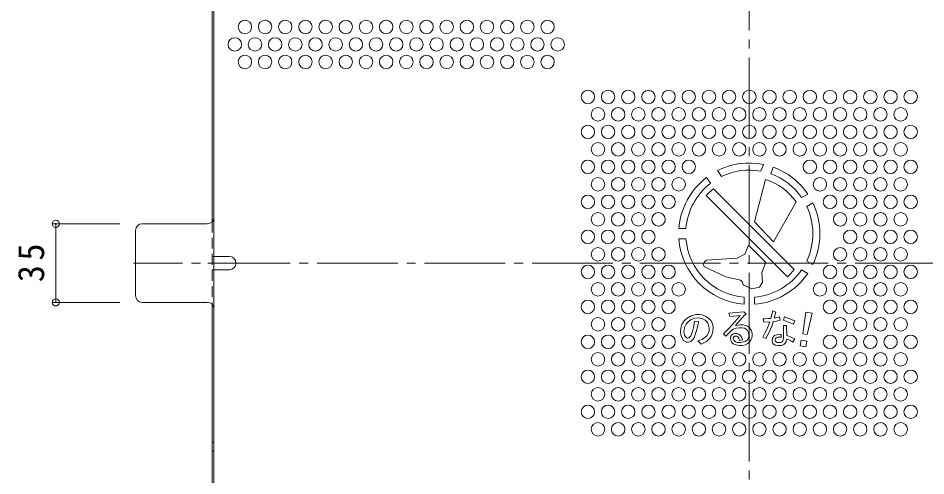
# Model space of a CAD drawing. Units: millimetres at full size, sheet at 1:4; details may follow other scales. Extents: x -912 to 1076, y -781 to 765.
# Drawn here: x 108.4 to 513.3, y 248.4 to 452.3 of the extents above; entities that cross this region are included whole.
import ezdxf

# ---------------------------------------------------------------- set-up
doc = ezdxf.new("R2010")
doc.units = ezdxf.units.MM
doc.header["$LTSCALE"] = 4
doc.header["$PDMODE"] = 32
doc.header["$PDSIZE"] = 3.2
for name, pattern in [('CHAIN1', [8, 5, -1, 1, -1]), ('CHAIN2', [12, 9, -1, 1, -1]), ('DASHED1', [1.8, 1.2, -0.6])]:
    doc.linetypes.add(name, pattern=pattern)
for name, color, linetype, lineweight in [('A-4_その他', 7, 'Continuous', 9), ('A-6_寸法', 2, 'Continuous', 9), ('A-7_ハッチ', 2, 'Continuous', 9), ('A-8_記号', 2, 'Continuous', 9), ('A-C_SENKIRI', 3, 'Continuous', 9)]:
    doc.layers.add(name, color=color, linetype=linetype, lineweight=lineweight)
doc.styles.add('ＭＳ ゴシック', font='')
doc.styles.get('ＭＳ ゴシック').set_extended_font_data('MS Gothic')

msp = doc.modelspace()

# ---------------------------------------------------------------- linework, layer by layer
at = {"layer": 'A-4_その他'}
for p, q in [((123.719, 360.663), (153.79, 360.663)), ((125.219, 360.663), (125.219, 325.662)), ((123.719, 325.662), (153.79, 325.662))]:
    msp.add_line(p, q, dxfattribs=at)
for p in [(125.219, 360.663), (125.219, 325.662)]:
    msp.add_point(p, dxfattribs=at)
at = {"layer": 'A-6_寸法'}
for centre in [(209.593, 448.384), (218.593, 448.384), (227.593, 448.384), (236.593, 448.384), (245.593, 448.384), (254.593, 448.384), (263.593, 448.384), (272.593, 448.384), (281.593, 448.384), (290.593, 448.384), (299.593, 448.384), (308.593, 448.384), (317.593, 448.384), (326.593, 448.384), (335.593, 448.384), (344.593, 448.384), (205.093, 440.59), (214.093, 440.59), (223.093, 440.59), (232.093, 440.59), (241.093, 440.59), (250.093, 440.59), (259.093, 440.59), (268.093, 440.59), (277.093, 440.59), (286.093, 440.59), (295.093, 440.59), (304.093, 440.59), (313.093, 440.59), (322.093, 440.59), (331.093, 440.59), (340.093, 440.59), (349.093, 440.59), (209.593, 432.796), (218.593, 432.796), (227.593, 432.796), (236.593, 432.796), (245.593, 432.796), (254.593, 432.796), (263.593, 432.796), (272.593, 432.796), (281.593, 432.796), (290.593, 432.796), (299.593, 432.796), (308.593, 432.796), (317.593, 432.796), (326.593, 432.796), (335.593, 432.796), (344.593, 432.796), (362.593, 417.207), (371.593, 417.207), (380.593, 417.207), (389.593, 417.207), (398.593, 417.207), (407.593, 417.207), (416.593, 417.207), (425.593, 417.207), (434.593, 417.207), (443.593, 417.207), (452.593, 417.207), (461.593, 417.207), (470.593, 417.207), (479.593, 417.207), (488.593, 417.207), (497.593, 417.207), (506.593, 417.207), (367.093, 409.413), (376.093, 409.413), (385.093, 409.413), (394.093, 409.413), (403.093, 409.413), (412.093, 409.413), (421.093, 409.413), (430.093, 409.413), (439.093, 409.413), (448.093, 409.413), (457.093, 409.413), (466.093, 409.413), (475.093, 409.413), (484.093, 409.413), (493.093, 409.413), (502.093, 409.413), (362.593, 401.619), (371.593, 401.619), (380.593, 401.619), (389.593, 401.619), (398.593, 401.619), (407.593, 401.619), (416.593, 401.619), (425.593, 401.619), (434.593, 401.619), (443.593, 401.619), (452.593, 401.619), (461.593, 401.619), (470.593, 401.619), (479.593, 401.619), (488.593, 401.619), (497.593, 401.619), (506.593, 401.619), (367.093, 393.825), (376.093, 393.825), (385.093, 393.825), (394.093, 393.825), (403.093, 393.825), (412.093, 393.825), (421.093, 393.825), (430.093, 393.825), (439.093, 393.825), (448.093, 393.825), (457.093, 393.825), (466.093, 393.825), (475.093, 393.825), (484.093, 393.825), (493.093, 393.825), (502.093, 393.825), (362.593, 386.03), (371.593, 386.03), (380.593, 386.03), (389.593, 386.03), (398.593, 386.03), (407.593, 386.03), (461.593, 386.03), (470.593, 386.03), (479.593, 386.03), (488.593, 386.03), (497.593, 386.03), (506.593, 386.03), (367.093, 378.236), (376.093, 378.236), (385.093, 378.236), (394.093, 378.236), (403.093, 378.236), (466.093, 378.236), (475.093, 378.236), (484.093, 378.236), (493.093, 378.236), (502.093, 378.236), (362.593, 370.442), (371.593, 370.442), (380.593, 370.442), (389.593, 370.442), (398.593, 370.442), (470.593, 370.442), (479.593, 370.442), (488.593, 370.442), (497.593, 370.442), (506.593, 370.442), (367.093, 362.648), (376.093, 362.648), (385.093, 362.648), (394.093, 362.648), (475.093, 362.648), (484.093, 362.648), (493.093, 362.648), (502.093, 362.648), (362.593, 354.853), (371.593, 354.853), (380.593, 354.853), (389.593, 354.853), (479.593, 354.853), (488.593, 354.853), (497.593, 354.853), (506.593, 354.853), (367.093, 347.059), (376.093, 347.059), (385.093, 347.059), (394.093, 347.059), (475.093, 347.059), (484.093, 347.059), (493.093, 347.059), (502.093, 347.059), (362.593, 339.265), (371.593, 339.265), (380.593, 339.265), (389.593, 339.265), (398.593, 339.265), (470.593, 339.265), (479.593, 339.265), (488.593, 339.265), (497.593, 339.265), (506.593, 339.265), (367.093, 331.471), (376.093, 331.471), (385.093, 331.471), (394.093, 331.471), (403.093, 331.471), (466.093, 331.471), (475.093, 331.471), (484.093, 331.471), (493.093, 331.471), (502.093, 331.471), (362.593, 323.677), (371.593, 323.677), (380.593, 323.677), (389.593, 323.677), (398.593, 323.677), (470.593, 323.677), (479.593, 323.677), (488.593, 323.677), (497.593, 323.677), (506.593, 323.677), (367.093, 315.882), (376.093, 315.882), (385.093, 315.882), (394.093, 315.882), (475.093, 315.882), (484.093, 315.882), (493.093, 315.882), (502.093, 315.882), (362.593, 308.088), (371.593, 308.088), (380.593, 308.088), (389.593, 308.088), (398.593, 308.088), (470.593, 308.088), (479.593, 308.088), (488.593, 308.088), (497.593, 308.088), (506.593, 308.088), (367.093, 300.294), (376.093, 300.294), (385.093, 300.294), (394.093, 300.294), (403.093, 300.294), (412.093, 300.294), (421.093, 300.294), (430.093, 300.294), (439.093, 300.294), (448.093, 300.294), (457.093, 300.294), (466.093, 300.294), (475.093, 300.294), (484.093, 300.294), (493.093, 300.294), (502.093, 300.294), (362.593, 292.5), (371.593, 292.5), (380.593, 292.5), (389.593, 292.5), (398.593, 292.5), (407.593, 292.5), (416.593, 292.5), (425.593, 292.5), (434.593, 292.5), (443.593, 292.5), (452.593, 292.5), (461.593, 292.5), (470.593, 292.5), (479.593, 292.5), (488.593, 292.5), (497.593, 292.5), (506.593, 292.5), (367.093, 284.705), (376.093, 284.705), (385.093, 284.705), (394.093, 284.705), (403.093, 284.705), (412.093, 284.705), (421.093, 284.705), (430.093, 284.705), (439.093, 284.705), (448.093, 284.705), (457.093, 284.705), (466.093, 284.705), (475.093, 284.705), (484.093, 284.705), (493.093, 284.705), (502.093, 284.705), (362.593, 276.911), (371.593, 276.911), (380.593, 276.911), (389.593, 276.911), (398.593, 276.911), (407.593, 276.911), (416.593, 276.911), (425.593, 276.911), (434.593, 276.911), (443.593, 276.911), (452.593, 276.911), (461.593, 276.911), (470.593, 276.911), (479.593, 276.911), (488.593, 276.911), (497.593, 276.911), (506.593, 276.911), (367.093, 269.117), (376.093, 269.117), (385.093, 269.117), (394.093, 269.117), (403.093, 269.117), (412.093, 269.117), (421.093, 269.117), (430.093, 269.117), (439.093, 269.117), (448.093, 269.117), (457.093, 269.117), (466.093, 269.117), (475.093, 269.117), (484.093, 269.117), (493.093, 269.117), (502.093, 269.117)]:
    msp.add_circle(centre, 3, dxfattribs=at)
at = {"layer": 'A-7_ハッチ', "linetype": 'CHAIN2'}
for p, q in [((434.593, 626.759), (434.593, 59.565)), ((709.75, 343.162), (159.868, 343.162))]:
    msp.add_line(p, q, dxfattribs=at)
at = {"layer": 'A-7_ハッチ'}
for p, q in [((195.793, 588.966), (195.793, 97.359)), ((194.993, 546.004), (194.993, 361.623)), ((192.793, 360.663), (163.79, 360.663)), ((160.79, 328.662), (160.79, 357.663)), ((192.793, 325.662), (163.79, 325.662)), ((194.993, 140.32), (194.993, 324.701))]:
    msp.add_line(p, q, dxfattribs=at)
at = {"layer": 'A-7_ハッチ', "linetype": 'DASHED1'}
for p, q in [((194.993, 361.623), (194.993, 324.701)), ((195.793, 346.162), (194.993, 346.162)), ((195.793, 340.162), (194.993, 340.162)), ((195.793, 263.323), (194.993, 263.323)), ((195.793, 259.323), (194.993, 259.323))]:
    msp.add_line(p, q, dxfattribs=at)
at = {"layer": 'A-7_ハッチ'}
for centre, start, end in [((163.79, 357.663), 90, 180), ((192.793, 363.663), 270, 0), ((163.79, 328.662), 180, 270), ((192.793, 322.662), 0, 90)]:
    msp.add_arc(centre, 3, start, end, dxfattribs=at)
at = {"layer": 'A-8_記号'}
for p, q in [((202.593, 346.162), (195.793, 346.162)), ((202.593, 340.162), (195.793, 340.162))]:
    msp.add_line(p, q, dxfattribs=at)
at = {"layer": 'A-8_記号', "linetype": 'CHAIN1'}
msp.add_line((193.086, 343.162), (205.593, 343.162), dxfattribs=at)
at = {"layer": 'A-8_記号'}
msp.add_arc((202.593, 343.162), 3, 270, 90, dxfattribs=at)
at = {"layer": 'A-C_SENKIRI'}
for p, q in [((440.862, 387.121), (439.771, 384.124)), ((445.209, 385.908), (444.132, 382.948)), ((417.316, 378.728), (415.508, 381.311)), ((420.397, 384.37), (422.225, 381.76)), ((441.829, 380.39), (436.884, 361.499)), ((415.376, 373.24), (451.583, 337.034)), ((418.572, 376.281), (454.624, 340.229)), ((457.943, 372.329), (460.678, 373.909)), ((455.429, 370.425), (445.442, 352.615)), ((460.193, 368.432), (462.928, 370.012)), ((436.884, 361.499), (445.442, 352.615)), ((403.174, 358.501), (406.333, 358.501)), ((403.174, 354.001), (406.333, 354.001)), ((432.648, 347.073), (434.223, 351.087)), ((434.223, 351.087), (441.956, 343.384)), ((429.241, 345.422), (432.648, 347.073)), ((414.045, 342.563), (414.543, 341.51)), ((424.057, 337.073), (414.543, 341.51)), ((440.224, 338.969), (441.956, 343.384)), ((460.678, 338.592), (457.943, 340.172)), ((462.928, 342.489), (460.193, 344.069)), ((430.133, 335.69), (424.057, 337.073)), ((440.454, 334.616), (440.224, 338.969)), ((431.568, 334.424), (431.839, 333.678)), ((432.165, 333.323), (431.839, 333.678)), ((435.732, 331.659), (432.165, 333.323)), ((432.343, 327.99), (432.343, 324.831)), ((436.843, 327.99), (436.843, 324.831)), ((410.786, 320.207), (408.6, 319.638)), ((412.563, 320.184), (410.786, 320.207)), ((413.952, 319.911), (412.563, 320.184)), ((415.204, 319.41), (413.952, 319.911)), ((460.459, 311.302), (462.6, 320.808)), ((404.547, 315.903), (404.023, 314.218)), ((405.572, 317.429), (404.547, 315.903)), ((406.87, 318.59), (405.572, 317.429)), ((405.71, 314.442), (406.446, 315.913)), ((406.446, 315.913), (407.426, 317.108)), ((408.6, 319.638), (406.87, 318.59)), ((407.426, 317.108), (408.59, 317.966)), ((408.59, 317.966), (410.091, 318.609)), ((409.859, 315.247), (410.159, 317.345)), ((410.091, 318.609), (411.715, 318.793)), ((411.606, 315.562), (411.857, 316.632)), ((411.715, 318.793), (413.615, 318.456)), ((413.615, 318.456), (414.932, 317.782)), ((414.932, 317.782), (415.943, 316.618)), ((416.342, 318.613), (415.204, 319.41)), ((415.943, 316.618), (416.434, 315.515)), ((417.383, 317.506), (416.342, 318.613)), ((418.149, 316.189), (417.383, 317.506)), ((418.517, 314.596), (418.149, 316.189)), ((446.877, 318.855), (445.651, 318.626)), ((404.023, 314.218), (403.887, 312.875)), ((403.887, 312.875), (404.046, 311.212)), ((405.434, 312.727), (405.71, 314.442)), ((405.741, 310.993), (405.434, 312.727)), ((409.29, 312.679), (408.469, 310.749)), ((409.821, 315.036), (409.29, 312.679)), ((410.513, 311.349), (411.082, 313.193)), ((411.082, 313.193), (411.47, 314.605)), ((411.47, 314.605), (411.606, 315.562)), ((416.28, 311.838), (415.76, 310.888)), ((416.617, 312.91), (416.28, 311.838)), ((416.434, 315.515), (416.679, 314.35)), ((416.679, 314.35), (416.617, 312.91)), ((417.782, 310.796), (418.394, 312.604)), ((418.394, 312.604), (418.517, 314.596)), ((449.882, 315.335), (449.882, 311.19)), ((404.046, 311.212), (404.684, 309.664)), ((404.684, 309.664), (405.299, 308.708)), ((405.299, 308.708), (406.597, 307.933)), ((406.429, 310.017), (405.741, 310.993)), ((406.917, 309.729), (406.429, 310.017)), ((406.597, 307.933), (407.507, 307.911)), ((407.56, 309.862), (406.917, 309.729)), ((407.507, 307.911), (408.441, 308.252)), ((408.469, 310.749), (407.56, 309.862)), ((408.441, 308.252), (409.397, 309.049)), ((409.397, 309.049), (410.126, 310.21)), ((410.126, 310.21), (410.513, 311.349)), ((412.573, 308.805), (411.685, 308.499)), ((411.685, 308.499), (413.094, 307.028)), ((413.492, 309.173), (412.573, 308.805)), ((413.094, 307.028), (415.606, 308.345)), ((414.81, 310), (413.492, 309.173)), ((415.76, 310.888), (414.81, 310)), ((415.606, 308.345), (416.893, 309.51)), ((416.893, 309.51), (417.782, 310.796)), ((430.186, 308.92), (430.226, 308.694)), ((431.555, 308.894), (430.226, 308.694)), ((431.555, 308.894), (431.236, 309.891)), ((446.877, 311.268), (445.815, 310.843)), ((448.329, 311.391), (446.877, 311.268)), ((448.852, 310.093), (447.911, 310.167)), ((448.876, 311.32), (448.329, 311.391)), ((448.876, 311.32), (448.852, 310.093)), ((449.882, 311.19), (449.856, 309.889)), ((458.534, 311.641), (460.459, 311.302))]:
    msp.add_line(p, q, dxfattribs=at)
for points in [[(429.241, 345.422), (415.51, 344.467), (414.543, 343.694), (414.045, 342.563)], [(435.732, 331.659), (439.149, 332.441), (440.454, 334.616)], [(425.498, 320.915), (425.961, 319.346), (430.488, 319.824), (428.192, 317.045), (425.285, 313.913), (423.015, 311.589), (424.169, 310.581), (426.532, 312.997), (427.448, 313.674), (428.776, 314.205), (430.196, 314.377), (431.404, 314.364), (432.466, 314.151), (433.249, 313.78), (433.847, 313.129), (434.266, 312.289), (434.429, 311.221), (434.348, 310.243), (434.049, 309.446), (433.571, 308.85), (432.809, 308.283), (432.027, 308.01), (430.602, 307.795), (429.542, 307.79), (429.147, 307.835), (428.492, 308.05), (428.085, 308.332), (427.634, 308.874), (427.442, 309.349), (427.442, 309.868), (427.656, 310.331), (428.017, 310.58), (428.503, 310.659), (429.056, 310.58), (429.519, 310.241), (429.926, 309.62), (430.186, 308.92)], [(431.236, 309.891), (430.502, 311.009), (429.757, 311.517), (428.977, 311.833), (428.108, 311.81), (427.453, 311.664), (426.775, 311.133), (426.357, 310.613), (426.154, 309.8), (426.301, 308.716), (426.832, 307.813), (427.453, 307.248), (428.209, 306.842), (429.294, 306.548), (430.434, 306.469), (431.405, 306.492), (432.772, 306.808), (433.901, 307.372), (434.861, 308.152), (435.347, 308.829), (435.731, 309.778), (435.9, 310.862), (435.866, 311.833), (435.623, 312.916), (435.187, 313.744), (434.476, 314.584), (433.774, 315.03), (432.84, 315.402), (431.894, 315.593), (430.917, 315.635), (430.216, 315.625), (429.578, 315.54), (428.442, 315.302), (432.513, 319.908), (433.163, 320.412), (432.206, 321.467), (425.498, 320.915)], [(445.651, 318.626), (446.403, 321.356), (445.03, 321.813), (444.212, 318.495), (442.937, 318.43), (441.417, 318.381), (440.767, 318.341)], [(462.6, 320.808), (459.833, 321.296), (458.534, 311.641)], [(411.857, 316.632), (411.915, 317.088), (410.159, 317.345)], [(440.767, 318.341), (441.01, 316.903), (443.752, 316.992), (443.023, 315.09), (442.226, 313.321), (441.541, 311.883), (440.634, 310.18), (442.005, 309.495), (443.487, 312.436), (444.615, 315.045), (445.3, 317.102), (446.795, 317.334), (448.413, 317.661), (448.054, 319.165), (446.877, 318.855)], [(445.815, 310.843), (445.028, 310.005), (444.755, 308.601), (445.145, 307.393), (446.12, 306.652), (447.406, 306.379), (448.429, 306.387), (449.159, 306.5), (449.953, 306.878), (450.608, 307.483), (450.999, 308.226), (451.175, 308.843), (451.264, 309.322), (452.171, 308.995), (453.468, 308.352), (454.01, 307.999), (454.879, 309.347), (453.544, 309.977), (452.561, 310.381), (451.276, 310.834), (451.231, 315.426), (449.882, 315.335)], [(447.911, 310.167), (447.15, 310.082), (446.57, 309.804), (446.316, 309.563), (446.185, 309.282), (446.146, 308.768), (446.263, 308.379), (446.544, 308.068), (447.049, 307.835), (447.447, 307.777), (448.127, 307.738), (448.691, 307.835), (449.225, 308.107), (449.584, 308.564), (449.769, 309.04), (449.866, 309.564), (449.856, 309.889)]]:
    msp.add_lwpolyline(points, dxfattribs=at)
for points in [[(450.357, 319.153), (449.812, 317.729), (454.365, 315.989), (454.963, 317.501)], [(457.292, 306.222), (459.781, 305.784), (460.234, 308.351), (457.745, 308.79)]]:
    msp.add_lwpolyline(points, close=True, dxfattribs=at)
for centre, radius, start, end in [((434.593, 356.251), 31.5, 78.52075, 116.78679), ((434.593, 356.251), 31.5, 34.09604, 70.30427), ((434.593, 356.251), 31.5, 127.29244, 175.90396), ((434.593, 356.251), 28.35, 79.47578, 115.8668), ((434.593, 356.251), 28.35, 34.55207, 70.33808), ((434.593, 356.251), 28.35, 127.54732, 175.44793), ((434.593, 356.251), 25.2, 34.22699, 73.31452), ((434.593, 356.251), 25.65, 128.65434, 138.52038), ((434.593, 356.251), 31.5, 334.09604, 25.90396), ((434.593, 356.251), 28.35, 334.55207, 25.44793), ((434.593, 356.251), 31.5, 184.09604, 265.90396), ((434.593, 356.251), 28.35, 184.55207, 265.44793), ((434.593, 356.251), 28.35, 274.55207, 325.44793), ((434.593, 356.251), 25.65, 311.47962, 321.34566), ((434.593, 356.251), 31.5, 274.09604, 325.90396), ((429.689, 333.74), 2, 20, 77.17135), ((407.187, 315.629), 2.7, 347.30733, 351.8699)]:
    msp.add_arc(centre, radius, start, end, dxfattribs=at)

# ---------------------------------------------------------------- texts
at = {"layer": 'A-4_その他', "color": 2, "insert": (120.219, 334.662), "char_height": 11.73, "attachment_point": 7, "rotation": 90, "style": 'ＭＳ ゴシック'}
msp.add_mtext('\\T1.27;\\W0.95;35', dxfattribs=at)

doc.saveas('drawing.dxf')
